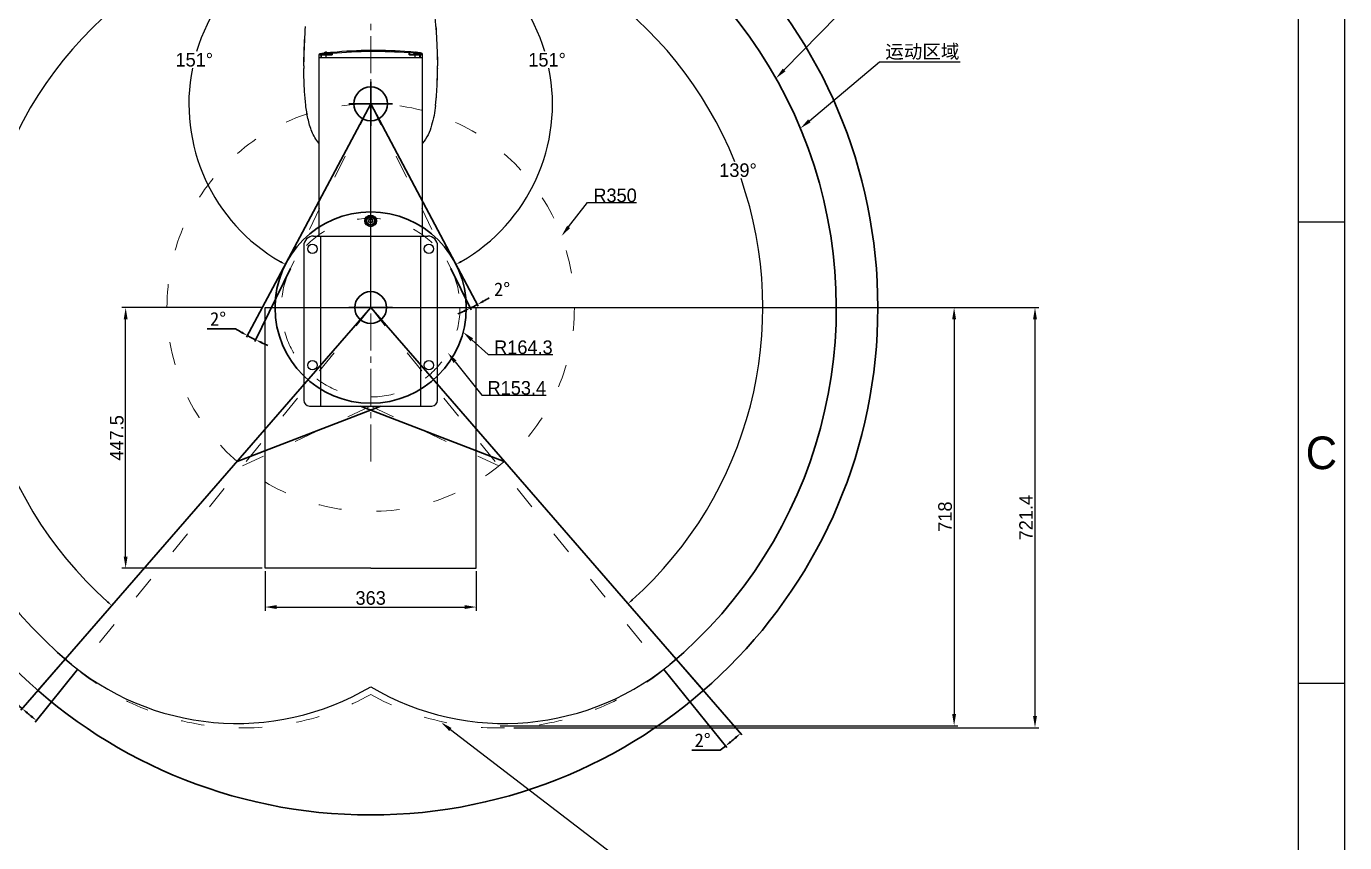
# Model space of a CAD drawing. Header units: millimetres. Extents: x 4086 to 8300, y 123 to 1549.
# Drawn here: x 7620 to 8300, y 754 to 1175 of the extents above; entities that cross this region are included whole.
import ezdxf
from ezdxf import colors
from ezdxf.entities.mleader import LeaderData, LeaderLine
from ezdxf.enums import TextEntityAlignment as Align
from ezdxf.math import Vec2, Vec3

# ---------------------------------------------------------------- set-up
doc = ezdxf.new("R2010")
doc.units = ezdxf.units.MM
doc.linetypes.add('ACAD_ISO03W100', pattern=[30, 12, -18])
doc.linetypes.add('CENTER2', pattern=[28.575, 19.05, -3.175, 3.175, -3.175])
for name, color, linetype, lineweight in [('中心线层', 7, 'CENTER2', 0), ('虚线层', 7, 'ACAD_ISO03W100', 0), ('轮廓实线层', 7, 'Continuous', 30)]:
    doc.layers.add(name, color=color, linetype=linetype, lineweight=lineweight)
doc.layers.add('模板', color=7, linetype='Continuous')
doc.styles.get("Standard").update_dxf_attribs({"font": 'simsun.ttc'})
doc.styles.add('思源黑', font='SourceHanSansCN-Normal.ttf')
doc.dimstyles.new('尺寸标注_3_10比例', dxfattribs={"dimtxt": 7, "dimasz": 6, "dimexe": 2, "dimexo": 1.5, "dimgap": 1, "dimtad": 1, "dimdec": 1, "dimlfac": 3.333333, "dimdsep": 46, "dimtxsty": '思源黑', "dimcen": 0.09, "dimadec": 0, "dimazin": 0, "dimtp": 0.01, "dimtm": 0.01, "dimtfac": 1, "dimtdec": 1, "dimtofl": 0, "dimtmove": 0, "dimatfit": 3, "dimfxl": 0, "dimtolj": 1, "dimarcsym": 0})
doc.dimstyles.new('角度标注', dxfattribs={"dimtxt": 7, "dimasz": 3, "dimexe": 1.25, "dimexo": 0.625, "dimtad": 1, "dimtih": 1, "dimtoh": 1, "dimdsep": 46, "dimtxsty": '思源黑', "dimcen": 2.5, "dimadec": 0, "dimazin": 0, "dimtfac": 1, "dimtmove": 0, "dimatfit": 3, "dimfxl": 0, "dimarcsym": 0})
doc.dimstyles.new('运动范围标注', dxfattribs={"dimtxt": 7, "dimasz": 3.5, "dimexe": 1, "dimexo": 0, "dimgap": 1.5, "dimtad": 1, "dimtoh": 1, "dimdec": 1, "dimdsep": 46, "dimtxsty": 'Standard', "dimcen": 0, "dimclrd": 256, "dimclre": 256, "dimclrt": 256, "dimadec": 0, "dimazin": 2, "dimtp": 0.1, "dimtm": 0.1, "dimtfac": 0.71, "dimtdec": 1, "dimtmove": 0, "dimatfit": 3, "dimfxl": 0, "dimlwd": -1, "dimlwe": -1, "dimarcsym": 0})

# ---------------------------------------------------------------- blocks, each defined once
blk = doc.blocks.new('图纸1')
at = {"color": 2}
for p, q in [((8299.66, 1074.02), (8275.66, 1074.02)), ((8299.66, 836.42), (8275.66, 836.42))]:
    blk.add_line(p, q, dxfattribs=at)
for points in [[(6283.66, 123.62), (6283.66, 1549.22), (8299.66, 1549.22), (8299.66, 123.62)], [(6403.66, 147.62), (6403.66, 1525.22), (8275.66, 1525.22), (8275.66, 147.62)]]:
    blk.add_lwpolyline(points, close=True, dxfattribs=at)
at = {"color": 2, "style": '思源黑'}
blk.add_text('C', height=16.8, dxfattribs=at).set_placement((8287.66, 955.22), align=Align.MIDDLE_CENTER)
for tag, height, p in [('整机外形图', 19.2, (7891.14, 256.64)), ('当前页', 12, (8059.66, 207.62)), ('总页数', 12, (8203.66, 207.62))]:
    blk.add_attdef(tag, text='', height=height, dxfattribs=at).set_placement(p, align=Align.MIDDLE)
at = {"color": 7, "style": '思源黑'}
for tag, height, p in [('编号', 19.2, (8134.84, 252.67)), ('比例', 12, (7939.66, 171.62))]:
    blk.add_attdef(tag, text='', height=height, dxfattribs=at).set_placement(p, align=Align.MIDDLE)
blk = doc.blocks.new('*D1664')
at = {"layer": 'Defpoints', "color": 0}
for p in [(7797.65, 1301.92), (7650.52, 1170.48), (7797.65, 1030.04), (7797.65, 950.83), (7640.2, 848.91)]:
    blk.add_point(p, dxfattribs=at)
at = {"layer": '轮廓实线层', "color": 0, "lineweight": -2}
for start, end in [(90.84507, 158.18986), (160.79903, 228.15493)]:
    blk.add_arc((7797.65, 1030.04), 203.4, start, end, dxfattribs=at)
at = {"layer": '轮廓实线层', "color": 0}
for points in [[(7794.66, 1232.92), (7794.65, 1233.92), (7797.65, 1233.44)], [(7661.63, 878.14), (7662.29, 878.89), (7664.21, 876.53)]]:
    blk.add_solid(points, dxfattribs=at)
at = {"layer": '轮廓实线层', "color": 0, "insert": (7607.13, 1101.27), "char_height": 7, "attachment_point": 5, "style": '思源黑'}
blk.add_mtext('139%%d', dxfattribs=at)
blk = doc.blocks.new('*D1665')
at = {"layer": 'Defpoints', "color": 0}
for p in [(7797.65, 1301.92), (7797.65, 1030.04), (7999.57, 1020.64), (7797.65, 950.83), (7955.11, 848.91)]:
    blk.add_point(p, dxfattribs=at)
at = {"layer": '轮廓实线层', "color": 0, "lineweight": -2}
for start, end in [(21.81835, 89.14965), (311.85035, 19.1929)]:
    blk.add_arc((7797.65, 1030.04), 202.14, start, end, dxfattribs=at)
at = {"layer": '轮廓实线层', "color": 0}
for points in [[(7800.66, 1232.66), (7800.65, 1231.66), (7797.65, 1232.18)], [(7932.19, 879.84), (7932.85, 879.09), (7930.27, 877.48)]]:
    blk.add_solid(points, dxfattribs=at)
at = {"layer": '轮廓实线层', "color": 0, "insert": (7986.99, 1100.83), "char_height": 7, "attachment_point": 5, "style": '思源黑'}
blk.add_mtext('139%%d', dxfattribs=at)
blk = doc.blocks.new('*D1666')
at = {"layer": 'Defpoints', "color": 0}
for p in [(7797.65, 1301.92), (7725.18, 1194.43), (7797.65, 1135.04), (7754.13, 1053.18), (7797.65, 950.83)]:
    blk.add_point(p, dxfattribs=at)
at = {"layer": '轮廓实线层', "color": 0, "lineweight": -2}
blk.add_line((7753.83, 1052.63), (7753.08, 1051.2), dxfattribs=at)
for start, end in [(91.83452, 163.249), (168.71842, 240.16548)]:
    blk.add_arc((7797.65, 1135.04), 93.7, start, end, dxfattribs=at)
at = {"layer": '轮廓实线层', "color": 0}
for points in [[(7794.66, 1228.19), (7794.64, 1229.19), (7797.65, 1228.74)], [(7750.79, 1053.32), (7751.28, 1054.2), (7753.66, 1052.31)]]:
    blk.add_solid(points, dxfattribs=at)
at = {"layer": '轮廓实线层', "color": 0, "insert": (7706.73, 1157.71), "char_height": 7, "attachment_point": 5, "style": '思源黑'}
blk.add_mtext('151%%d', dxfattribs=at)
blk = doc.blocks.new('*D1667')
at = {"layer": 'Defpoints', "color": 0}
for p in [(7797.65, 1301.92), (7797.65, 1135.04), (7889.53, 1116.63), (7841.18, 1053.18), (7797.65, 950.83)]:
    blk.add_point(p, dxfattribs=at)
at = {"layer": '轮廓实线层', "color": 0, "lineweight": -2}
blk.add_line((7841.47, 1052.63), (7842.23, 1051.2), dxfattribs=at)
for start, end in [(16.75073, 88.16566), (299.83434, 11.28184)]:
    blk.add_arc((7797.65, 1135.04), 93.71, start, end, dxfattribs=at)
at = {"layer": '轮廓实线层', "color": 0}
for points in [[(7800.66, 1229.2), (7800.64, 1228.2), (7797.65, 1228.75)], [(7844.03, 1054.19), (7844.51, 1053.31), (7841.65, 1052.3)]]:
    blk.add_solid(points, dxfattribs=at)
at = {"layer": '轮廓实线层', "color": 0, "insert": (7888.58, 1157.71), "char_height": 7, "attachment_point": 5, "style": '思源黑'}
blk.add_mtext('151%%d', dxfattribs=at)
blk = doc.blocks.new('*D1668')
at = {"layer": 'Defpoints', "color": 0}
for p in [(7797.65, 1030.04), (7797.65, 1030.04), (7948.69, 843.53), (7955.11, 848.91), (7985.77, 808.48)]:
    blk.add_point(p, dxfattribs=at)
at = {"layer": '轮廓实线层'}
for p, q in [((7948.69, 843.53), (7981.19, 803.39)), ((7955.11, 848.91), (7988.99, 809.93)), ((7977.83, 801.98), (7963.2, 801.98))]:
    blk.add_line(p, q, dxfattribs=at)
for start, end in [(308.31004, 309), (309.68996, 310.31004)]:
    blk.add_arc((7797.65, 1030.04), 290.65, start, end, dxfattribs=at)
for points in [[(7986.06, 807.96), (7985.3, 808.85), (7988.33, 810.69)], [(7982.9, 806.83), (7983.64, 805.93), (7980.56, 804.16)]]:
    blk.add_solid(points, dxfattribs=at)
at = {"layer": '轮廓实线层', "insert": (7968.76, 807.15), "char_height": 7, "attachment_point": 5}
blk.add_mtext('2%%d', dxfattribs=at)
blk = doc.blocks.new('*D1669')
at = {"layer": 'Defpoints', "color": 0}
for p in [(7797.65, 1030.04), (7797.65, 1030.04), (7640.2, 848.91), (7646.61, 843.53), (7622.91, 819.31)]:
    blk.add_point(p, dxfattribs=at)
at = {"layer": '轮廓实线层'}
for p, q in [((7640.2, 848.91), (7617.39, 822.68)), ((7646.61, 843.53), (7624.74, 816.51)), ((7615.42, 825.74), (7600.79, 825.74))]:
    blk.add_line(p, q, dxfattribs=at)
for start, end in [(228.26747, 229), (229.73253, 230.26747)]:
    blk.add_arc((7797.65, 1030.04), 273.76, start, end, dxfattribs=at)
for points in [[(7621.09, 821.6), (7620.33, 820.71), (7618.05, 823.43)], [(7622.29, 819.06), (7623.03, 819.96), (7625.37, 817.29)]]:
    blk.add_solid(points, dxfattribs=at)
at = {"layer": '轮廓实线层', "insert": (7606.36, 830.92), "char_height": 7, "attachment_point": 5}
blk.add_mtext('2%%d', dxfattribs=at)
blk = doc.blocks.new('*D1670')
at = {"layer": 'Defpoints', "color": 0}
for p in [(7797.65, 1135.04), (7797.65, 1135.04), (7754.13, 1053.18), (7756.28, 1050.22), (7736.95, 1014.18)]:
    blk.add_point(p, dxfattribs=at)
at = {"layer": '轮廓实线层'}
for p, q in [((7754.13, 1053.18), (7733.69, 1014.74)), ((7756.28, 1050.22), (7737.93, 1012.58)), ((7728.06, 1019.07), (7713.43, 1019.07))]:
    blk.add_line(p, q, dxfattribs=at)
for start, end in [(239.03442, 240.51721), (242, 244), (245.48279, 246.96558)]:
    blk.add_arc((7797.65, 1135.04), 135.25, start, end, dxfattribs=at)
for points in [[(7730.81, 1016.8), (7731.37, 1017.82), (7734.16, 1015.63)], [(7741.78, 1012.52), (7741.28, 1011.46), (7738.36, 1013.48)]]:
    blk.add_solid(points, dxfattribs=at)
at = {"layer": '轮廓实线层', "insert": (7719, 1024.25), "char_height": 7, "attachment_point": 5}
blk.add_mtext('2%%d', dxfattribs=at)
blk = doc.blocks.new('*D1671')
at = {"layer": 'Defpoints', "color": 0}
for p in [(7797.65, 1135.04), (7797.65, 1135.04), (7841.18, 1053.18), (7839.02, 1050.22), (7850.22, 1030.37)]:
    blk.add_point(p, dxfattribs=at)
at = {"layer": '轮廓实线层'}
for p, q in [((7841.18, 1053.18), (7853.11, 1030.74)), ((7839.02, 1050.22), (7849.43, 1028.87))]:
    blk.add_line(p, q, dxfattribs=at)
for start, end in [(299.71223, 301.42445), (292.57555, 294.28777), (296, 298)]:
    blk.add_arc((7797.65, 1135.04), 117.12, start, end, dxfattribs=at)
for points in [[(7855.42, 1033.83), (7855.99, 1032.8), (7852.64, 1031.63)], [(7846.08, 1027.76), (7845.58, 1028.81), (7849, 1029.77)]]:
    blk.add_solid(points, dxfattribs=at)
at = {"layer": '轮廓实线层', "insert": (7865.38, 1039.49), "char_height": 7, "attachment_point": 5}
blk.add_mtext('2%%d', dxfattribs=at)
blk = doc.blocks.new('*D1672')
at = {"layer": 'Defpoints', "color": 0}
for p in [(7797.65, 1030.04), (7862.91, 814.64), (8098.36, 814.64)]:
    blk.add_point(p, dxfattribs=at)
at = {"layer": '轮廓实线层', "color": 0, "lineweight": -2}
for p, q in [((7799.15, 1030.04), (8100.36, 1030.04)), ((8098.36, 1024.04), (8098.36, 820.64)), ((7864.41, 814.64), (8100.36, 814.64))]:
    blk.add_line(p, q, dxfattribs=at)
at = {"layer": '轮廓实线层', "color": 0}
for points in [[(8099.36, 1024.04), (8097.36, 1024.04), (8098.36, 1030.04)], [(8097.36, 820.64), (8099.36, 820.64), (8098.36, 814.64)]]:
    blk.add_solid(points, dxfattribs=at)
at = {"layer": '轮廓实线层', "color": 0, "insert": (8093.74, 922.34), "char_height": 7, "attachment_point": 5, "rotation": 90, "style": '思源黑'}
blk.add_mtext('\\A1;718', dxfattribs=at)
blk = doc.blocks.new('*D1673')
at = {"layer": 'Defpoints', "color": 0}
for p in [(7797.65, 1030.04), (7869.91, 813.61), (8140.06, 813.61)]:
    blk.add_point(p, dxfattribs=at)
at = {"layer": '轮廓实线层', "color": 0, "lineweight": -2}
for p, q in [((7799.15, 1030.04), (8142.06, 1030.04)), ((8140.06, 1024.04), (8140.06, 819.61)), ((7871.41, 813.61), (8142.06, 813.61))]:
    blk.add_line(p, q, dxfattribs=at)
at = {"layer": '轮廓实线层', "color": 0}
for points in [[(8141.06, 1024.04), (8139.06, 1024.04), (8140.06, 1030.04)], [(8139.06, 819.61), (8141.06, 819.61), (8140.06, 813.61)]]:
    blk.add_solid(points, dxfattribs=at)
at = {"layer": '轮廓实线层', "color": 0, "insert": (8135.43, 921.83), "char_height": 7, "attachment_point": 5, "rotation": 90, "style": '思源黑'}
blk.add_mtext('\\A1;721.4', dxfattribs=at)
blk = doc.blocks.new('*D1677')
at = {"color": 0, "lineweight": -2}
for p, q in [((7743.2, 894.29), (7743.2, 873.76)), ((7852.1, 894.29), (7852.1, 873.76)), ((7749.2, 875.76), (7846.1, 875.76))]:
    blk.add_line(p, q, dxfattribs=at)
at = {"color": 0}
for points in [[(7749.2, 876.76), (7749.2, 874.76), (7743.2, 875.76)], [(7846.1, 874.76), (7846.1, 876.76), (7852.1, 875.76)]]:
    blk.add_solid(points, dxfattribs=at)
at = {"layer": 'Defpoints', "color": 0}
for p in [(7743.2, 895.79), (7852.1, 895.79), (7852.1, 875.76)]:
    blk.add_point(p, dxfattribs=at)
at = {"color": 0, "insert": (7797.65, 880.39), "char_height": 7, "attachment_point": 5, "style": '思源黑'}
blk.add_mtext('\\A1;363', dxfattribs=at)
blk = doc.blocks.new('*D1678')
at = {"color": 0, "lineweight": -2}
for p, q in [((7741.7, 1030.04), (7669.36, 1030.04)), ((7671.36, 901.79), (7671.36, 1024.04)), ((7741.7, 895.79), (7669.36, 895.79))]:
    blk.add_line(p, q, dxfattribs=at)
at = {"color": 0}
for points in [[(7672.36, 1024.04), (7670.36, 1024.04), (7671.36, 1030.04)], [(7670.36, 901.79), (7672.36, 901.79), (7671.36, 895.79)]]:
    blk.add_solid(points, dxfattribs=at)
at = {"layer": 'Defpoints', "color": 0}
for p in [(7671.36, 1030.04), (7743.2, 1030.04), (7743.2, 895.79)]:
    blk.add_point(p, dxfattribs=at)
at = {"color": 0, "insert": (7666.8, 962.92), "char_height": 7, "attachment_point": 5, "rotation": 90, "style": '思源黑'}
blk.add_mtext('\\A1;447.5', dxfattribs=at)

msp = doc.modelspace()

# ---------------------------------------------------------------- linework, layer by layer
for p, q in [((7770.957, 1160.193), (7770.911, 1158.891)), ((7770.911, 1158.891), (7824.392, 1158.891)), ((7770.911, 1158.891), (7770.911, 1066.941)), ((7771.617, 1160.278), (7770.957, 1160.192)), ((7772.126, 1160.849), (7771.481, 1160.767)), ((7777.413, 1160.159), (7771.653, 1160.159)), ((7771.772, 1160.359), (7771.89, 1160.391)), ((7771.89, 1160.391), (7777.412, 1160.391)), ((7773.247, 1160.528), (7771.944, 1160.528)), ((7772.15, 1158.891), (7772.194, 1160.159)), ((7772.238, 1158.891), (7772.268, 1160.159)), ((7773.537, 1160.801), (7773.221, 1160.763)), ((7773.247, 1160.541), (7775.856, 1160.541)), ((7773.247, 1160.541), (7773.247, 1160.391)), ((7773.532, 1160.844), (7775.572, 1160.844)), ((7773.532, 1160.844), (7773.532, 1160.754)), ((7775.572, 1160.754), (7773.532, 1160.754)), ((7773.767, 1160.754), (7773.767, 1160.541)), ((7773.975, 1161.508), (7774.042, 1161.534)), ((7773.975, 1161.508), (7775.126, 1161.508)), ((7774.042, 1161.534), (7774.042, 1161.529)), ((7774.424, 1161.613), (7774.424, 1161.529)), ((7774.679, 1161.529), (7774.679, 1161.613)), ((7774.75, 1158.891), (7774.773, 1160.159)), ((7775.062, 1161.534), (7775.129, 1161.508)), ((7775.062, 1161.529), (7775.062, 1161.534)), ((7775.126, 1161.508), (7775.129, 1161.508)), ((7775.336, 1160.754), (7775.336, 1160.541)), ((7775.572, 1160.844), (7775.572, 1160.754)), ((7775.857, 1160.541), (7775.857, 1160.391)), ((7777.562, 1160.528), (7775.857, 1160.528)), ((7777.507, 1161.261), (7777.36, 1161.245)), ((7777.412, 1160.391), (7777.412, 1160.159)), ((7777.627, 1161.274), (7777.507, 1161.261)), ((7777.627, 1161.274), (7777.562, 1160.528)), ((7777.835, 1160.909), (7777.801, 1160.515)), ((7777.838, 1161.132), (7777.835, 1160.909)), ((7777.841, 1161.319), (7777.838, 1161.132)), ((7777.842, 1161.492), (7777.872, 1161.495)), ((7817.427, 1161.794), (7817.427, 1161.837)), ((7817.438, 1161.255), (7817.427, 1161.794)), ((7817.503, 1160.515), (7817.438, 1161.255)), ((7817.646, 1161.619), (7817.742, 1160.528)), ((7817.68, 1161.616), (7817.646, 1161.619)), ((7817.943, 1161.592), (7817.68, 1161.616)), ((7819.447, 1160.528), (7817.742, 1160.528)), ((7817.891, 1160.391), (7823.413, 1160.391)), ((7817.891, 1160.159), (7817.891, 1160.391)), ((7823.651, 1160.159), (7817.891, 1160.159)), ((7819.447, 1160.541), (7822.056, 1160.541)), ((7819.447, 1160.541), (7819.447, 1160.391)), ((7819.732, 1160.844), (7821.772, 1160.844)), ((7819.732, 1160.844), (7819.732, 1160.754)), ((7821.772, 1160.754), (7819.732, 1160.754)), ((7819.967, 1160.754), (7819.967, 1160.541)), ((7820.175, 1161.508), (7820.242, 1161.534)), ((7820.175, 1161.508), (7821.326, 1161.508)), ((7820.242, 1161.534), (7820.242, 1161.529)), ((7820.553, 1158.891), (7820.53, 1160.159)), ((7820.624, 1161.613), (7820.624, 1161.529)), ((7820.879, 1161.529), (7820.879, 1161.613)), ((7821.262, 1161.534), (7821.329, 1161.508)), ((7821.262, 1161.529), (7821.262, 1161.534)), ((7821.326, 1161.508), (7821.329, 1161.508)), ((7821.536, 1160.754), (7821.536, 1160.541)), ((7821.809, 1161.213), (7821.643, 1161.23)), ((7821.772, 1160.844), (7821.772, 1160.754)), ((7822.057, 1160.541), (7822.057, 1160.391)), ((7823.456, 1160.528), (7822.057, 1160.528)), ((7823.066, 1158.891), (7823.035, 1160.159)), ((7823.11, 1160.159), (7823.153, 1158.891)), ((7823.537, 1160.356), (7823.413, 1160.391)), ((7823.452, 1160.729), (7823.456, 1160.528)), ((7824.331, 1160.645), (7823.689, 1160.718)), ((7823.689, 1160.716), (7823.694, 1160.515)), ((7824.392, 1158.891), (7824.331, 1160.646)), ((7824.392, 1066.941), (7824.392, 1158.891)), ((7763.215, 1153.12), (7763.215, 1153.273)), ((7763.218, 1153.12), (7763.246, 1153.12)), ((7763.246, 1153.12), (7763.247, 1153.272)), ((7832.057, 1153.272), (7832.057, 1153.121)), ((7832.086, 1153.12), (7832.057, 1153.12)), ((7832.088, 1153.273), (7832.089, 1153.12)), ((7831.88, 1144.317), (7831.878, 1144.253)), ((7797.652, 1030.041), (7797.652, 1135.041)), ((7797.652, 1135.041), (7841.646, 1052.3)), ((7796.613, 1074.741), (7797.132, 1075.641)), ((7797.132, 1073.841), (7796.613, 1074.741)), ((7797.132, 1075.641), (7798.171, 1075.641)), ((7798.171, 1073.841), (7797.132, 1073.841)), ((7798.171, 1075.641), (7798.691, 1074.741)), ((7798.691, 1074.741), (7798.171, 1073.841)), ((7768.252, 1066.941), (7827.052, 1066.941)), ((7771.852, 1066.941), (7771.852, 979.341)), ((7823.452, 979.341), (7823.452, 1066.941)), ((7763.152, 1061.841), (7763.152, 982.341)), ((7832.152, 982.341), (7832.152, 1061.841)), ((7743.202, 979.073), (7743.202, 1030.041)), ((7743.202, 1030.041), (7852.102, 1030.041)), ((7852.102, 979.073), (7852.102, 1030.041)), ((7743.202, 895.791), (7743.202, 979.073)), ((7766.152, 979.341), (7829.152, 979.341)), ((7852.102, 895.791), (7852.102, 979.073)), ((7797.652, 895.791), (7743.202, 895.791)), ((7797.652, 895.791), (7852.102, 895.791))]:
    msp.add_line(p, q)
for points in [[(7771.092, 1160.552), (7770.984, 1160.352), (7770.957, 1160.192)], [(7771.48, 1160.767), (7771.267, 1160.698), (7771.092, 1160.552)]]:
    msp.add_lwpolyline(points)
for centre, radius in [((7797.652, 1074.741), 3), ((7797.652, 1074.741), 2.43), ((7797.652, 1074.741), 2.4), ((7797.652, 1074.741), 2.025), ((7767.652, 1060.341), 2.4), ((7827.652, 1060.341), 2.4), ((7767.652, 1000.341), 2.4), ((7827.652, 1000.341), 2.4)]:
    msp.add_circle(centre, radius)
for centre, radius, start, end in [((7256.547, 1137.658), 575.883, 3.713021, 4.134969), ((7799.537, 943.362), 218.627, 85.303328, 95.696607), ((7799.533, 943.792), 218.778, 85.222557, 95.681991), ((7799.95, 939.101), 223.487, 96.779615, 97.318901), ((7772.168, 1160.284), 0.555, 145.646099, 151.886663), ((7772.182, 1160.275), 0.571, 135.50071, 145.654098), ((7769.478, 1158.006), 3.527, 45.640768, 47.111281), ((7772.196, 1160.278), 0.355, 97.194799, 135.345206), ((7799.948, 939.141), 223.228, 96.87656, 97.151961), ((7774.252, 1160.844), 0.72, 112.619865, 180), ((7774.552, 1160.124), 1.495, 94.893779, 109.952132), ((7774.552, 1160.124), 1.411, 84.814265, 95.185735), ((7774.552, 1160.124), 1.495, 70.047868, 85.106221), ((7774.852, 1160.844), 0.72, 0, 67.380135), ((7799.95, 939.101), 223.487, 95.753115, 96.297685), ((7797.459, 980.141), 182.215, 96.449653, 96.90532), ((7797.497, 979.779), 182.58, 96.332106, 96.448942), ((7777.412, 1160.541), 0.15, 270, 355), ((7777.412, 1160.543), 0.384, 270.043091, 278.523445), ((7799.533, 943.792), 218.778, 95.698558, 95.767379), ((7777.866, 1161.253), 0.24, 95.689783, 175), ((7817.407, 1161.598), 0.24, 5, 85.30847), ((7817.888, 1160.549), 0.387, 185.064849, 194.992376), ((7817.891, 1160.541), 0.15, 185.000003, 270), ((7799.373, 941.636), 220.94, 84.541083, 85.227805), ((7801.162, 979.028), 183.334, 84.094938, 84.748167), ((7820.452, 1160.844), 0.72, 112.619865, 180), ((7845.004, 1159.024), 25.092, 174.33356, 174.592223), ((7820.752, 1160.124), 1.495, 94.893779, 109.952132), ((7820.752, 1160.124), 1.411, 84.814265, 95.185735), ((7820.752, 1160.124), 1.495, 70.047868, 85.106221), ((7821.052, 1160.844), 0.72, 0, 67.380135), ((7799.373, 941.636), 220.94, 83.652995, 84.284598), ((7799.373, 941.659), 220.698, 83.820057, 84.165213), ((7823.093, 1160.702), 0.593, 80.171525, 83.814448), ((7823.091, 1160.691), 0.605, 62.795042, 80.148796), ((7823.097, 1160.702), 0.592, 38.569869, 62.67874), ((7823.516, 1157.887), 2.641, 89.511293, 91.291838), ((7823.731, 1160.625), 0.6, 2, 83.652954), ((7994.009, 1152.673), 230.794, 179.504981, 179.85108), ((7994.322, 1152.739), 231.076, 179.522011, 179.867846), ((7638.857, 1152.6), 193.201, 357.543036, 0.154507), ((7640.266, 1152.855), 191.82, 357.448628, 0.079166), ((7600.969, 1152.739), 231.089, 0.132161, 0.478859), ((7611.576, 1152.744), 220.513, 0.137231, 0.500393), ((7669.86, 1151.426), 162.176, 356.490848, 357.465124), ((7667.727, 1151.779), 164.339, 356.413386, 357.397293), ((7720.319, 1147.444), 111.558, 353.350998, 355.122044), ((7716.479, 1147.999), 115.436, 353.297787, 355.009367), ((7698.021, 1149.428), 133.943, 355.087292, 355.518128), ((7697.606, 1149.72), 134.387, 354.978716, 355.408148), ((7681.707, 1150.696), 150.307, 355.522163, 356.491911), ((7686.169, 1150.618), 145.859, 355.416204, 356.415584), ((7733.907, 1145.925), 97.885, 353.139221, 353.31315), ((7797.652, 1074.741), 0.9, 159.999704, 180), ((7797.652, 1074.741), 0.9, 109.997627, 150), ((7797.652, 1074.741), 0.9, 229.997627, 270), ((7797.652, 1074.741), 0.9, 49.997627, 90), ((7797.652, 1074.741), 0.9, 289.997627, 330), ((7797.652, 1074.741), 0.9, 339.999704, 0), ((7768.252, 1061.841), 5.1, 90, 180), ((7827.052, 1061.841), 5.1, 0, 90), ((7766.152, 982.341), 3, 180, 270), ((7829.152, 982.341), 3, 270, 0), ((7728.766, 950.796), 135, 229, 300.681692), ((7866.538, 950.796), 135, 239.318308, 311)]:
    msp.add_arc(centre, radius, start, end)
for points, knots in [([(7763.223, 1154.667), (7763.238, 1156.374), (7763.371, 1163.145), (7763.727, 1169.91), (7764.055, 1174.963)], [0, 0, 0, 0, 0.2521644, 1, 1, 1, 1]), ([(7763.254, 1154.666), (7763.268, 1156.384), (7763.4, 1163.155), (7763.756, 1169.919), (7764.083, 1174.961)], [0, 0, 0, 0, 0.2537275, 1, 1, 1, 1]), ([(7831.221, 1174.952), (7831.329, 1173.285), (7831.734, 1166.531), (7832.007, 1159.766), (7832.05, 1154.67)], [0, 0, 0, 0, 0.2468489, 1, 1, 1, 1]), ([(7831.249, 1174.953), (7831.358, 1173.279), (7831.764, 1166.524), (7832.036, 1159.759), (7832.08, 1154.67)], [0, 0, 0, 0, 0.2480255, 1, 1, 1, 1]), ([(7771.653, 1160.159), (7771.643, 1160.159), (7771.613, 1160.206), (7771.623, 1160.249), (7771.623, 1160.285)], [0, 0, 0, 0, 0.205999, 1, 1, 1, 1]), ([(7771.758, 1160.416), (7771.774, 1160.422), (7771.806, 1160.431), (7771.838, 1160.435), (7771.854, 1160.436)], [0, 0, 0, 0, 0.5099329, 1, 1, 1, 1]), ([(7771.774, 1160.675), (7771.788, 1160.673), (7771.821, 1160.637), (7771.855, 1160.611), (7771.878, 1160.59)], [0, 0, 0, 0, 0.3050922, 1, 1, 1, 1]), ([(7771.944, 1160.528), (7771.917, 1160.517), (7771.877, 1160.499), (7771.85, 1160.452), (7771.854, 1160.436)], [0, 0, 0, 0, 0.6227369, 1, 1, 1, 1]), ([(7771.854, 1160.436), (7771.857, 1160.424), (7771.864, 1160.405), (7771.882, 1160.391), (7771.89, 1160.391)], [0, 0, 0, 0, 0.6052364, 1, 1, 1, 1]), ([(7771.977, 1160.815), (7771.997, 1160.819), (7772.041, 1160.822), (7772.084, 1160.81), (7772.105, 1160.801)], [0, 0, 0, 0, 0.4732564, 1, 1, 1, 1]), ([(7772.126, 1160.849), (7772.147, 1160.852), (7772.119, 1160.727), (7772.149, 1160.684), (7772.156, 1160.632)], [0, 0, 0, 0, 0.2879225, 1, 1, 1, 1]), ([(7772.268, 1160.159), (7772.27, 1160.213), (7772.275, 1160.283), (7772.341, 1160.375), (7772.385, 1160.344), (7772.399, 1160.328)], [0, 0, 0, 0, 0.5752021, 0.7760977, 1, 1, 1, 1]), ([(7774.896, 1160.391), (7774.847, 1160.391), (7774.774, 1160.309), (7774.796, 1160.233), (7774.806, 1160.206)], [0, 0, 0, 0, 0.633043, 1, 1, 1, 1]), ([(7777.385, 1161.342), (7777.377, 1161.326), (7777.366, 1161.295), (7777.361, 1161.261), (7777.36, 1161.245)], [0, 0, 0, 0, 0.5086754, 1, 1, 1, 1]), ([(7777.454, 1161.426), (7777.44, 1161.416), (7777.412, 1161.391), (7777.393, 1161.359), (7777.385, 1161.342)], [0, 0, 0, 0, 0.4922728, 1, 1, 1, 1]), ([(7777.548, 1161.462), (7777.531, 1161.461), (7777.498, 1161.453), (7777.469, 1161.436), (7777.454, 1161.426)], [0, 0, 0, 0, 0.483394, 1, 1, 1, 1]), ([(7777.598, 1160.206), (7777.578, 1160.195), (7777.536, 1160.177), (7777.492, 1160.167), (7777.469, 1160.163)], [0, 0, 0, 0, 0.5003346, 1, 1, 1, 1]), ([(7777.801, 1160.515), (7777.745, 1160.52), (7777.691, 1160.501), (7777.564, 1160.551), (7777.562, 1160.528)], [0, 0, 0, 0, 0.706583, 1, 1, 1, 1]), ([(7777.596, 1160.922), (7777.598, 1160.945), (7777.725, 1160.895), (7777.779, 1160.914), (7777.835, 1160.909)], [0, 0, 0, 0, 0.2934177, 1, 1, 1, 1]), ([(7777.842, 1161.492), (7777.828, 1161.491), (7777.863, 1161.4), (7777.841, 1161.362), (7777.841, 1161.319)], [0, 0, 0, 0, 0.2602007, 1, 1, 1, 1]), ([(7817.438, 1161.255), (7817.494, 1161.26), (7817.548, 1161.24), (7817.675, 1161.291), (7817.677, 1161.267)], [0, 0, 0, 0, 0.7065824, 1, 1, 1, 1]), ([(7817.566, 1160.334), (7817.554, 1160.352), (7817.534, 1160.389), (7817.52, 1160.429), (7817.514, 1160.449)], [0, 0, 0, 0, 0.5002075, 1, 1, 1, 1]), ([(7817.742, 1160.528), (7817.741, 1160.53), (7817.725, 1160.527), (7817.718, 1160.529), (7817.71, 1160.529)], [0, 0, 0, 0, 0.2588621, 1, 1, 1, 1]), ([(7817.754, 1161.81), (7817.769, 1161.809), (7817.801, 1161.801), (7817.831, 1161.786), (7817.844, 1161.777)], [0, 0, 0, 0, 0.4839154, 1, 1, 1, 1]), ([(7817.844, 1161.777), (7817.859, 1161.766), (7817.887, 1161.742), (7817.907, 1161.711), (7817.916, 1161.694)], [0, 0, 0, 0, 0.4926767, 1, 1, 1, 1]), ([(7817.916, 1161.694), (7817.924, 1161.678), (7817.936, 1161.644), (7817.942, 1161.609), (7817.943, 1161.592)], [0, 0, 0, 0, 0.5095429, 1, 1, 1, 1]), ([(7820.046, 1161.606), (7820.037, 1161.607), (7820.051, 1161.548), (7820.037, 1161.527), (7820.034, 1161.501)], [0, 0, 0, 0, 0.2575061, 1, 1, 1, 1]), ([(7820.53, 1160.159), (7820.53, 1160.213), (7820.528, 1160.273), (7820.479, 1160.376), (7820.442, 1160.343), (7820.433, 1160.328)], [0, 0, 0, 0, 0.6144672, 0.805294, 1, 1, 1, 1]), ([(7822.871, 1160.391), (7822.91, 1160.391), (7823.009, 1160.362), (7823.012, 1160.248), (7822.991, 1160.206)], [0, 0, 0, 0, 0.4569953, 1, 1, 1, 1]), ([(7823.157, 1161.292), (7823.136, 1161.294), (7823.167, 1161.17), (7823.137, 1161.126), (7823.131, 1161.074)], [0, 0, 0, 0, 0.287893, 1, 1, 1, 1]), ([(7823.689, 1160.716), (7823.681, 1160.721), (7823.599, 1160.728), (7823.522, 1160.73), (7823.452, 1160.729)], [0, 0, 0, 0, 0.1144416, 1, 1, 1, 1]), ([(7823.694, 1160.515), (7823.689, 1160.518), (7823.636, 1160.526), (7823.585, 1160.528), (7823.538, 1160.528)], [0, 0, 0, 0, 0.1140991, 1, 1, 1, 1]), ([(7823.671, 1160.192), (7823.669, 1160.185), (7823.664, 1160.172), (7823.655, 1160.161), (7823.651, 1160.159)], [0, 0, 0, 0, 0.6238873, 1, 1, 1, 1]), ([(7823.694, 1160.515), (7823.694, 1160.481), (7823.694, 1160.373), (7823.694, 1160.263), (7823.671, 1160.192)], [0, 0, 0, 0, 0.3170157, 1, 1, 1, 1]), ([(7770.912, 1114.747), (7770.21, 1115.683), (7768.865, 1117.601), (7767.269, 1120.74), (7766.168, 1124.076), (7764.998, 1128.606), (7764.112, 1134.396), (7763.723, 1139.057), (7763.578, 1141.39)], [0, 0, 0, 0, 0.1250552, 0.2499489, 0.3750092, 0.4999602, 0.7500384, 1, 1, 1, 1]), ([(7831.091, 1134.232), (7830.883, 1132.504), (7830.382, 1129.058), (7829.165, 1123.986), (7827.405, 1119.042), (7825.437, 1116.141), (7824.395, 1114.751)], [0, 0, 0, 0, 0.2502624, 0.5001854, 0.7500501, 1, 1, 1, 1])]:
    msp.add_open_spline(points, degree=3, knots=knots)
for points in [[(7771.617, 1160.276), (7771.613, 1160.368), (7771.635, 1160.464), (7771.679, 1160.546)], [(7771.617, 1160.276), (7771.628, 1160.341), (7771.696, 1160.394), (7771.758, 1160.416)], [(7771.653, 1160.159), (7771.655, 1160.237), (7771.705, 1160.32), (7771.772, 1160.359)], [(7771.774, 1160.675), (7771.832, 1160.734), (7771.897, 1160.797), (7771.977, 1160.815)], [(7772.194, 1160.159), (7772.197, 1160.269), (7772.318, 1160.391), (7772.428, 1160.391)], [(7777.738, 1160.334), (7777.703, 1160.281), (7777.654, 1160.236), (7777.598, 1160.206)], [(7777.801, 1160.515), (7777.795, 1160.452), (7777.773, 1160.388), (7777.738, 1160.334)], [(7817.71, 1160.529), (7817.641, 1160.527), (7817.572, 1160.521), (7817.503, 1160.515)], [(7817.705, 1160.206), (7817.65, 1160.236), (7817.6, 1160.281), (7817.566, 1160.334)], [(7817.891, 1160.159), (7817.827, 1160.159), (7817.762, 1160.176), (7817.705, 1160.206)], [(7823.11, 1160.159), (7823.106, 1160.269), (7822.985, 1160.391), (7822.875, 1160.391)], [(7823.293, 1161.015), (7823.245, 1161.047), (7823.188, 1161.068), (7823.131, 1161.074)], [(7823.452, 1160.729), (7823.449, 1160.838), (7823.384, 1160.955), (7823.293, 1161.015)], [(7823.413, 1160.391), (7823.461, 1160.391), (7823.459, 1160.48), (7823.456, 1160.528)], [(7823.651, 1160.159), (7823.648, 1160.235), (7823.602, 1160.317), (7823.537, 1160.355)], [(7823.56, 1161.071), (7823.638, 1160.973), (7823.686, 1160.842), (7823.689, 1160.716)], [(7763.567, 1141.389), (7763.319, 1145.293), (7763.217, 1149.208), (7763.218, 1153.12)], [(7763.578, 1141.39), (7763.336, 1145.294), (7763.24, 1149.208), (7763.246, 1153.12)]]:
    msp.add_open_spline(points, degree=3)
at = {"layer": '中心线层'}
msp.add_line((7797.652, 950.835), (7797.652, 1301.922), dxfattribs=at)
at = {"layer": '虚线层'}
for p, q in [((7797.652, 1135.041), (7756.281, 1050.218)), ((7797.652, 1135.041), (7839.022, 1050.218)), ((7797.652, 1030.041), (7646.615, 843.526)), ((7797.652, 1030.041), (7731.573, 948.44)), ((7797.652, 1030.041), (7948.689, 843.526)), ((7731.573, 948.44), (7797.839, 979.341)), ((7863.73, 948.44), (7797.464, 979.341))]:
    msp.add_line(p, q, dxfattribs=at)
for radius in [105, 46.029]:
    msp.add_circle((7797.652, 1030.041), radius, dxfattribs=at)
for centre, radius, start, end in [((7731.573, 948.44), 134.972, 231, 299.312914), ((7863.73, 948.44), 134.971, 240.687534, 309)]:
    msp.add_arc(centre, radius, start, end, dxfattribs=at)
at = {"layer": '轮廓实线层'}
for p, q in [((7797.652, 1123.729), (7797.652, 1146.353)), ((7797.652, 1135.041), (7754.127, 1053.183)), ((7786.34, 1135.041), (7808.964, 1135.041)), ((7797.652, 1135.041), (7841.176, 1053.183)), ((7797.652, 1030.041), (7640.198, 848.91)), ((7786.34, 1030.041), (7808.964, 1030.041)), ((7797.652, 1030.041), (7955.106, 848.91)), ((7728.766, 950.796), (7802.869, 979.242)), ((7866.538, 950.796), (7792.434, 979.242)), ((7640.198, 848.91), (7626.157, 832.758)), ((7955.106, 848.91), (7969.147, 832.758))]:
    msp.add_line(p, q, dxfattribs=at)
for centre, radius in [((7797.652, 1030.041), 261.402), ((7797.652, 1135.041), 8.686), ((7797.652, 1030.041), 49.295), ((7797.652, 1030.041), 8.222)]:
    msp.add_circle(centre, radius, dxfattribs=at)
msp.add_arc((7797.652, 1030.041), 240, 310, 230, dxfattribs=at)

# ---------------------------------------------------------------- block references
at = {"layer": '模板'}
msp.add_blockref('图纸1', (0, 0), dxfattribs=at)

# ---------------------------------------------------------------- dimensions: what is measured, and where the dimension line sits
dim = msp.add_linear_dim(base=(7671.359, 1030.041), p1=(7743.202, 895.791), p2=(7743.202, 1030.041), angle=90, dimstyle='尺寸标注_3_10比例')
dim.commit()
dim.dimension.update_dxf_attribs({"geometry": '*D1678', "text_midpoint": (7666.796, 962.916)})
dim = msp.add_linear_dim(base=(7852.102, 875.756), p1=(7743.202, 895.791), p2=(7852.102, 895.791), dimstyle='尺寸标注_3_10比例')
dim.commit()
dim.dimension.update_dxf_attribs({"geometry": '*D1677', "text_midpoint": (7797.652, 875.756), "dimtype": 160})
at = {"layer": '轮廓实线层'}
for base, line1, line2, dimstyle, picture, middle in [((7650.518, 1170.481), ((7797.652, 950.835), (7797.652, 1301.922)), ((7797.652, 1030.041), (7640.198, 848.91)), '角度标注', '*D1664', (7607.132, 1101.273)), ((7999.573, 1020.636), ((7797.652, 950.835), (7797.652, 1301.922)), ((7797.652, 1030.041), (7955.106, 848.91)), '角度标注', '*D1665', (7986.99, 1100.832)), ((7736.954, 1014.181), ((7797.652, 1135.041), (7756.281, 1050.218)), ((7797.652, 1135.041), (7754.127, 1053.183)), '运动范围标注', '*D1670', (7718.998, 1024.247)), ((7622.905, 819.308), ((7797.652, 1030.041), (7646.615, 843.526)), ((7797.652, 1030.041), (7640.198, 848.91)), '运动范围标注', '*D1669', (7606.355, 830.921)), ((7985.769, 808.482), ((7797.652, 1030.041), (7955.106, 848.91)), ((7797.652, 1030.041), (7948.689, 843.526)), '运动范围标注', '*D1668', (7968.763, 807.154))]:
    dim = msp.add_angular_dim_2l(base=base, line1=line1, line2=line2, dimstyle=dimstyle, dxfattribs=at)
    dim.commit()
    dim.dimension.update_dxf_attribs({"geometry": picture, "text_midpoint": middle})
for base, line1, line2, picture, middle in [((7725.177, 1194.431), ((7797.652, 950.835), (7797.652, 1301.922)), ((7797.652, 1135.041), (7754.127, 1053.183)), '*D1666', (7706.735, 1157.709)), ((7889.534, 1116.625), ((7797.652, 1135.041), (7841.176, 1053.183)), ((7797.652, 950.835), (7797.652, 1301.922)), '*D1667', (7888.577, 1157.711))]:
    dim = msp.add_angular_dim_2l(base=base, line1=line1, line2=line2, text='151%%d', dimstyle='角度标注', override={"dimtxsty": '思源黑'}, dxfattribs=at)
    dim.commit()
    dim.dimension.update_dxf_attribs({"geometry": picture, "text_midpoint": middle})
dim = msp.add_angular_dim_2l(base=(7850.217, 1030.375), line1=((7797.652, 1135.041), (7841.176, 1053.183)), line2=((7797.652, 1135.041), (7839.022, 1050.218)), dimstyle='运动范围标注', dxfattribs=at)
dim.commit()
dim.dimension.update_dxf_attribs({"geometry": '*D1671', "text_midpoint": (7865.383, 1039.487), "dimtype": 162})
for base, p2, picture, middle in [((8098.357, 814.637), (7862.91, 814.637), '*D1672', (8093.741, 922.339)), ((8140.059, 813.611), (7869.909, 813.611), '*D1673', (8135.433, 921.826))]:
    dim = msp.add_linear_dim(base=base, p1=(7797.652, 1030.041), p2=p2, angle=90, dimstyle='尺寸标注_3_10比例', dxfattribs=at)
    dim.commit()
    dim.dimension.update_dxf_attribs({"geometry": picture, "text_midpoint": middle})

# ---------------------------------------------------------------- leaders
ml = msp.add_multileader_mtext('Standard')
ml.set_content('R800', style='思源黑')
ml.set_leader_properties()
ml.build(insert=Vec2(0, 0))
ml.multileader.update_dxf_attribs({"text_left_attachment_type": 5, "text_right_attachment_type": 5, "dogleg_length": 1, "arrow_head_size": 6})
ctx = ml.context
ctx.base_point, ctx.char_height, ctx.arrow_head_size, ctx.plane_origin = Vec3(8056.03, 1197.739), 7, 6, Vec3(8006.55, 1148.2)
ctx.left_attachment, ctx.right_attachment = 5, 5
notes = []
notes.append((ctx, [(0, (1, 1, 0), (8055.03, 1197.739), (1, 0), 1, [(0, [(8006.55, 1148.2)], 0, [])])]))
ctx.mtext.insert, ctx.mtext.flow_direction = Vec3(8058.03, 1204.991), 5
ml = msp.add_multileader_mtext('Standard')
ml.set_content('{\\C256;运动区域}', style='思源黑')
ml.set_leader_properties()
ml.build(insert=Vec2(0, 0))
ml.multileader.update_dxf_attribs({"text_left_attachment_type": 5, "text_right_attachment_type": 5, "dogleg_length": 1, "arrow_head_size": 6})
ctx = ml.context
ctx.base_point, ctx.char_height, ctx.arrow_head_size, ctx.plane_origin = Vec3(8060.913, 1156.769), 7, 6, Vec3(8036.813, 1121.202)
ctx.left_attachment, ctx.right_attachment = 5, 5
notes.append((ctx, [(0, (1, 1, 0), (8059.913, 1156.769), (1, 0), 1, [(0, [(8019.17, 1122.397)], 0, [])])]))
ctx.mtext.insert, ctx.mtext.flow_direction = Vec3(8062.913, 1165.511), 5
ml = msp.add_multileader_mtext('Standard')
ml.set_content('R350', style='思源黑')
ml.set_leader_properties()
ml.build(insert=Vec2(0, 0))
ml.multileader.update_dxf_attribs({"text_left_attachment_type": 5, "text_right_attachment_type": 5, "dogleg_length": 1, "arrow_head_size": 6})
ctx = ml.context
ctx.base_point, ctx.char_height, ctx.arrow_head_size, ctx.plane_origin = Vec3(7910.431, 1084.128), 7, 6, Vec3(7895.976, 1066.883)
ctx.left_attachment, ctx.right_attachment = 5, 5
notes.append((ctx, [(0, (1, 1, 0), (7909.431, 1084.128), (1, 0), 1, [(0, [(7895.976, 1066.883)], 0, [])])]))
ctx.mtext.insert, ctx.mtext.flow_direction = Vec3(7912.431, 1091.389), 5
ml = msp.add_multileader_mtext('Standard')
ml.set_content('R164.3', style='思源黑')
ml.set_leader_properties()
ml.build(insert=Vec2(0, 0))
ml.multileader.update_dxf_attribs({"text_left_attachment_type": 5, "text_right_attachment_type": 5, "dogleg_length": 1, "arrow_head_size": 6})
ctx = ml.context
ctx.base_point, ctx.char_height, ctx.arrow_head_size, ctx.plane_origin = Vec3(7859.272, 1005.873), 7, 6, Vec3(7845.312, 1017.454)
ctx.left_attachment, ctx.right_attachment = 5, 5
notes.append((ctx, [(0, (1, 1, 0), (7858.272, 1005.873), (1, 0), 1, [(0, [(7845.312, 1017.454)], 0, [])])]))
ctx.mtext.insert, ctx.mtext.flow_direction = Vec3(7861.272, 1013.134), 5
ml = msp.add_multileader_mtext('Standard')
ml.set_content('R153.4', style='思源黑')
ml.set_leader_properties()
ml.build(insert=Vec2(0, 0))
ml.multileader.update_dxf_attribs({"text_left_attachment_type": 5, "text_right_attachment_type": 5, "dogleg_length": 1, "arrow_head_size": 6})
ctx = ml.context
ctx.base_point, ctx.char_height, ctx.arrow_head_size, ctx.plane_origin = Vec3(7855.889, 984.939), 7, 6, Vec3(7837.395, 1006.821)
ctx.left_attachment, ctx.right_attachment = 5, 5
notes.append((ctx, [(0, (1, 1, 0), (7854.889, 984.939), (1, 0), 1, [(0, [(7837.395, 1006.821)], 0, [])])]))
ctx.mtext.insert, ctx.mtext.flow_direction = Vec3(7857.889, 992.201), 5
ml = msp.add_multileader_mtext('Standard')
ml.set_content('{\\C256;机械挡块之前的区域}', style='思源黑')
ml.set_leader_properties()
ml.build(insert=Vec2(0, 0))
ml.multileader.update_dxf_attribs({"text_left_attachment_type": 5, "text_right_attachment_type": 5, "dogleg_length": 1, "arrow_head_size": 6})
ctx = ml.context
ctx.base_point, ctx.char_height, ctx.arrow_head_size, ctx.plane_origin = Vec3(7984.829, 701.65), 7, 6, Vec3(7833.974, 816.343)
ctx.left_attachment, ctx.right_attachment = 5, 5
notes.append((ctx, [(1, (1, 1, 0), (7983.829, 701.65), (1, 0), 1, [(0, [(7833.974, 816.343)], 0, []), (1, [(7880.032, 516.424)], 0, [])])]))
ctx.mtext.insert, ctx.mtext.flow_direction = Vec3(7986.829, 710.439), 5
for ctx, leaders in notes:
    for number, flags, end, landing, length, lines in leaders:
        leader = LeaderData()
        leader.index, (leader.has_last_leader_line, leader.has_dogleg_vector, leader.attachment_direction) = number, flags
        leader.last_leader_point, leader.dogleg_vector, leader.dogleg_length = Vec3(end), Vec3(landing), length
        for number, points, colour, breaks in lines:
            line = LeaderLine()
            line.index, line.vertices, line.color, line.breaks = number, Vec3.list(points), colors.encode_raw_color(colour), breaks
            leader.lines.append(line)
        ctx.leaders.append(leader)

doc.saveas('drawing.dxf')
